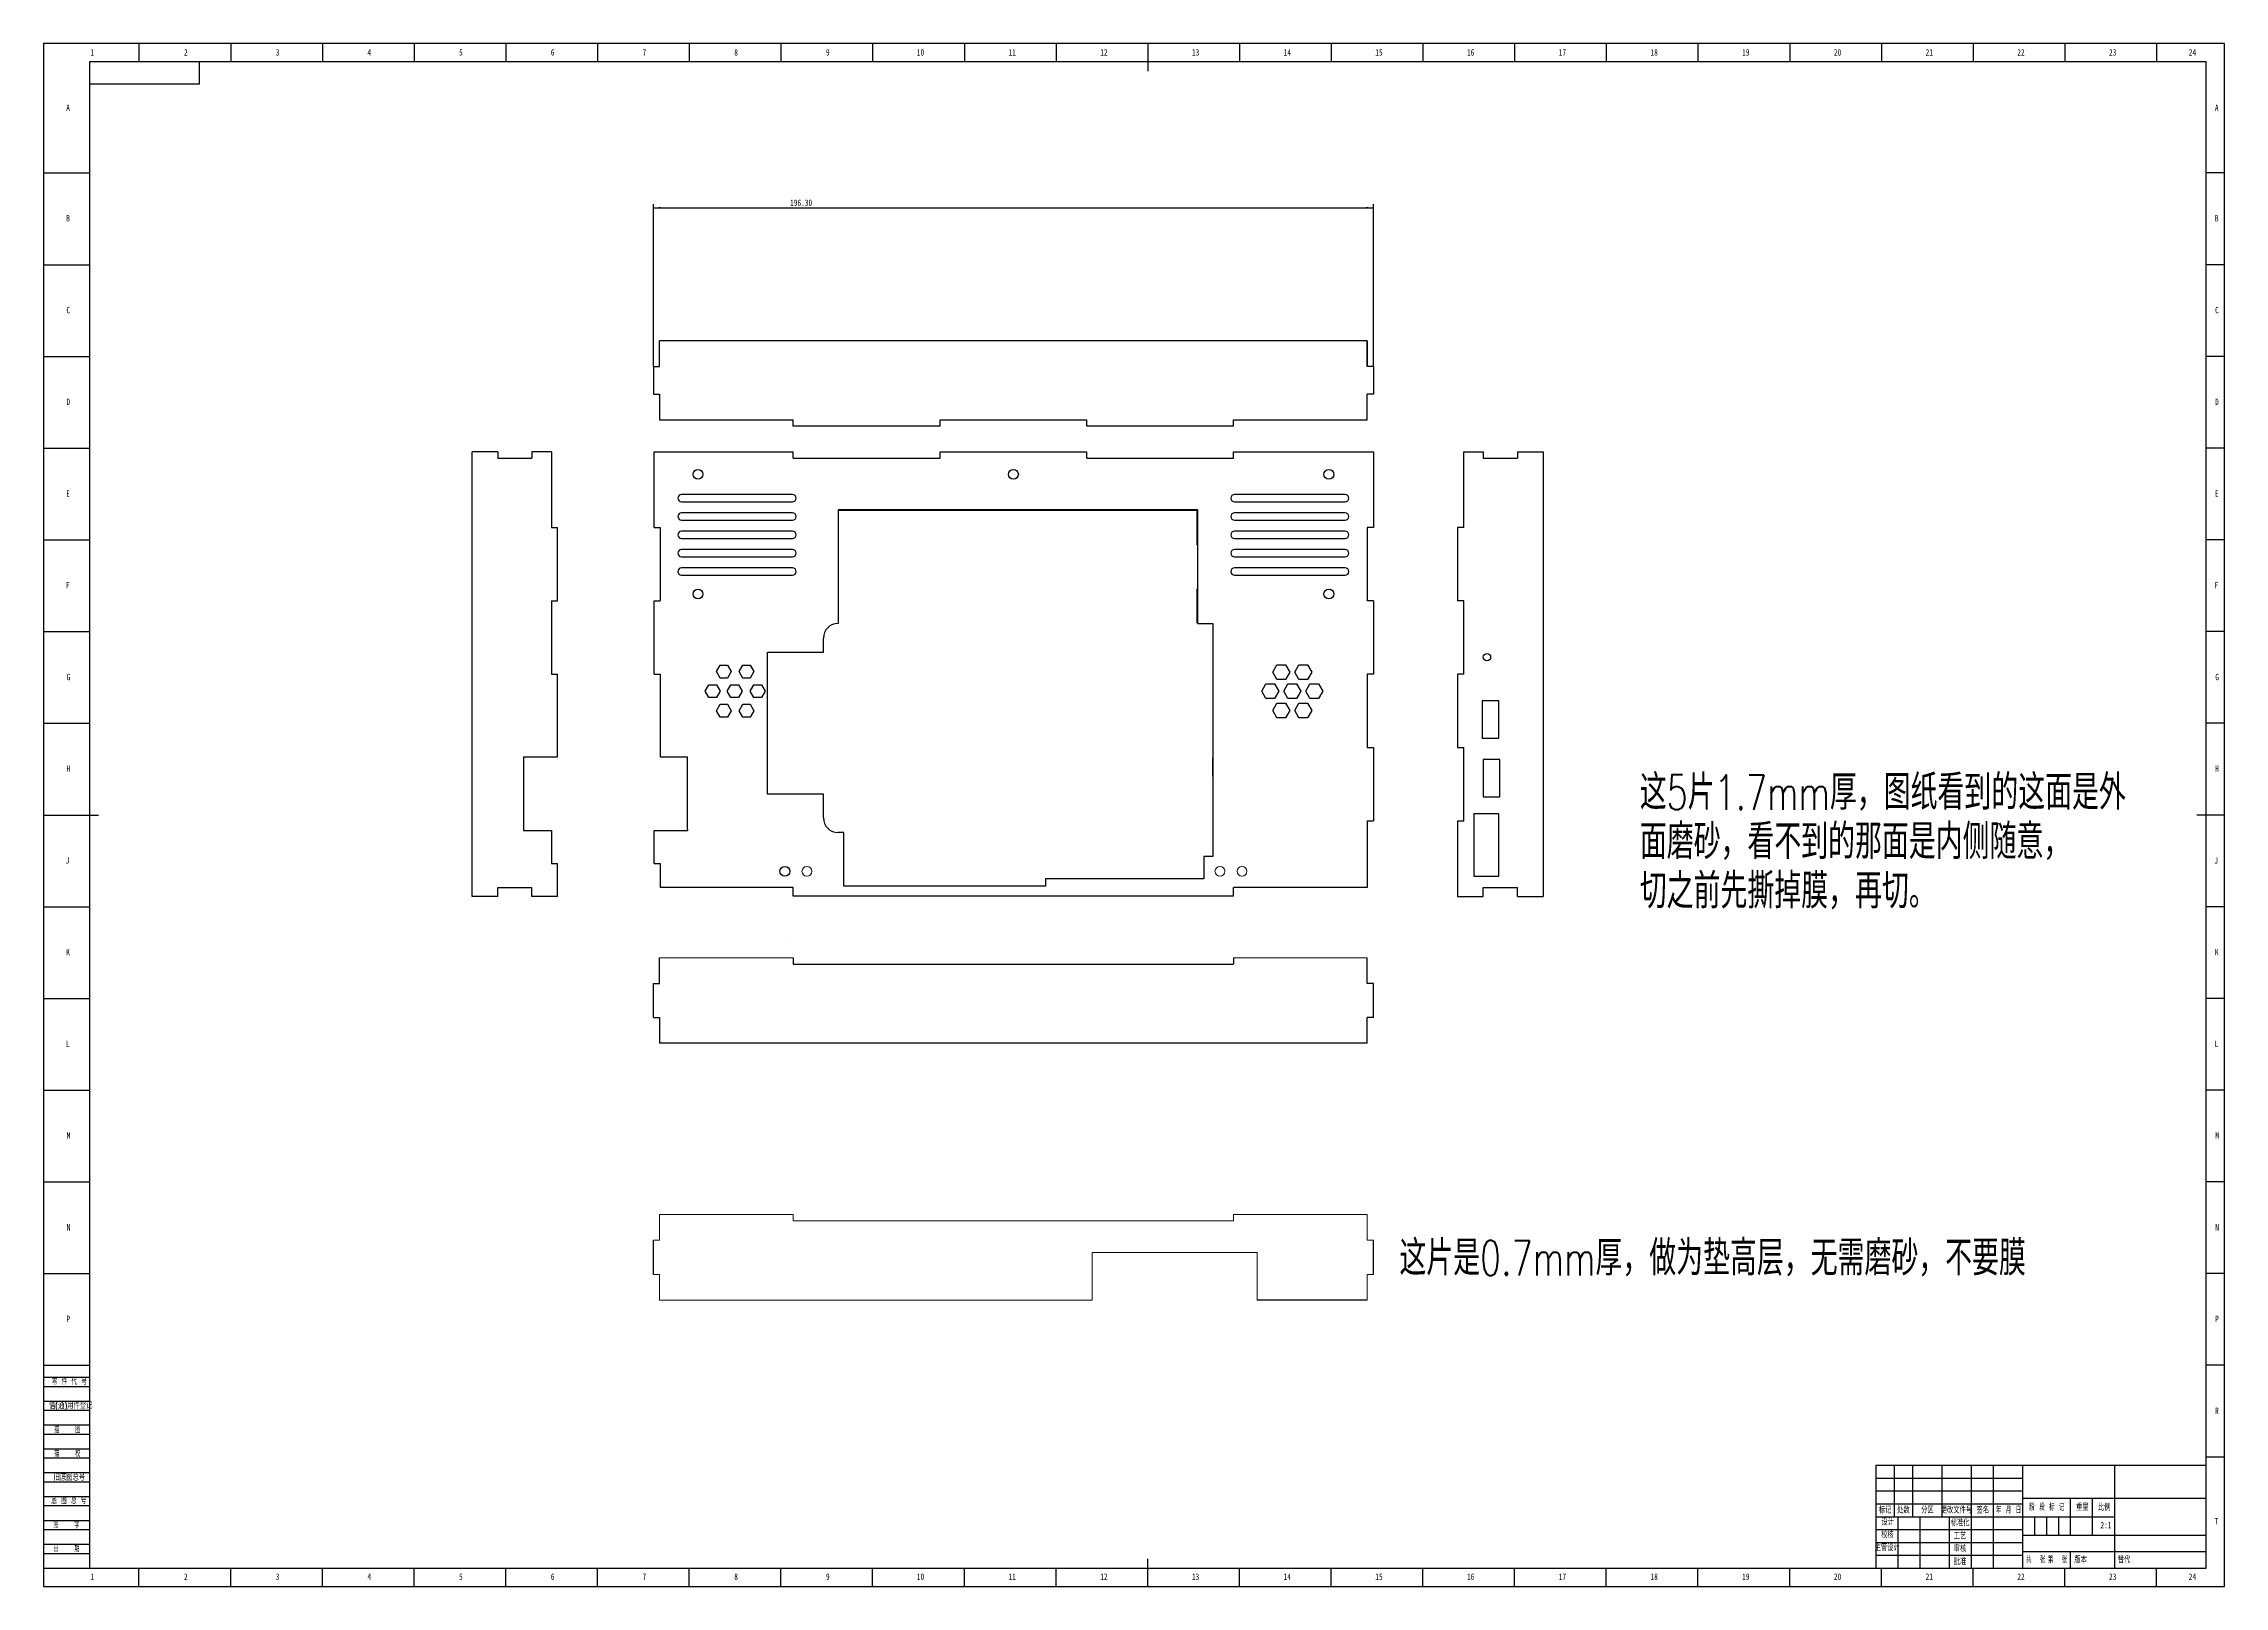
# Model space of a CAD drawing. Header units: millimetres. Extents: x 0 to 1189, y 0 to 841.
import ezdxf

# ---------------------------------------------------------------- set-up
doc = ezdxf.new("R2010")
doc.units = ezdxf.units.MM
for name, color, linetype in [('10', 7, 'Continuous'), ('5', 7, 'Continuous'), ('9', 7, 'Continuous'), ('SLD-0', 7, 'Continuous')]:
    doc.layers.add(name, color=color, linetype=linetype)
doc.styles.add('SLDTEXTSTYLE0', font='TXT', dxfattribs={"width": 0.7})
doc.styles.add('SLDTEXTSTYLE1', font='TXT', dxfattribs={"width": 0.7, "bigfont": 'bigfont'})
doc.styles.add('SLDTEXTSTYLE2', font='TXT', dxfattribs={"width": 0.6, "bigfont": 'bigfont'})
doc.styles.add('SLDTEXTSTYLE3', font='TXT', dxfattribs={"width": 0.614286, "bigfont": 'bigfont'})
doc.styles.add('SLDTEXTSTYLE4', font='TXT', dxfattribs={"width": 0.62, "bigfont": 'bigfont'})
doc.styles.add('SLDTEXTSTYLE5', font='TXT', dxfattribs={"width": 0.566667, "bigfont": 'bigfont'})
doc.dimstyles.new('SLDDIMSTYLE0', dxfattribs={"dimtxt": 3.5, "dimasz": 4.08, "dimexe": 0, "dimexo": 0.0625, "dimgap": 0.875, "dimtad": 2, "dimlfac": 0.5, "dimrnd": 1e-09, "dimzin": 4, "dimdsep": 46, "dimtxsty": 'SLDTEXTSTYLE0', "dimsah": 1, "dimcen": 0.09, "dimadec": 0, "dimazin": 1, "dimtfac": 1, "dimtofl": 0, "dimtmove": 0, "dimatfit": 3, "dimfxl": 1, "dimfrac": 2, "dimtolj": 1, "dimtzin": 12, "dimarcsym": 0})

# ---------------------------------------------------------------- blocks, each defined once
blk = doc.blocks.new('_D')
at = {"layer": '10'}
for p, q in [((332.5, 665), (332.5, 753.5)), ((332.5, 751.5), (725.1, 751.5)), ((725.1, 665), (725.1, 753.5))]:
    blk.add_line(p, q, dxfattribs=at)
for points in [[(332.5, 751.5), (336.5, 751), (336.5, 752)], [(725.1, 751.5), (721, 752), (721, 751)]]:
    blk.add_solid(points, dxfattribs=at)
at = {"layer": '10', "insert": (407, 756), "char_height": 3.5, "attachment_point": 1, "style": 'SLDTEXTSTYLE0'}
blk.add_mtext('196.30', dxfattribs=at)
blk = doc.blocks.new('SW_NOTE_0')
at = {"layer": '10', "color": 0, "char_height": 19.05, "attachment_point": 1, "style": 'SLDTEXTSTYLE1'}
for s, insert in [('这5\\M+195D01.7mm\\M+18CFA\\M+18143图纸\\M+18AC5\\M+1939E\\M+19349这\\M+196CA\\M+190A5\\M+18A4F', (0, 24.6)), ('\\M+196CA\\M+19681\\M+18DBB\\M+18143\\M+18AC5\\M+19573\\M+1939E\\M+19349\\M+193DF\\M+196CA\\M+190A5\\M+193E0侧\\M+1908F\\M+188D3\\M+18143', (0, -2.3)), ('\\M+190D8\\M+19456\\M+1914F\\M+190E6\\M+19D99\\M+19D7B\\M+1968C\\M+18143\\M+18DC4\\M+190D8\\M+18142', (0, -29.2))]:
    blk.add_mtext(s, dxfattribs=dict(at, insert=insert))

msp = doc.modelspace()

# ---------------------------------------------------------------- linework, layer by layer
at = {"color": 179, "linetype": 'Continuous', "lineweight": 25}
for p, q in [((721.659, 296.045), (335.859, 296.045)), ((332.459, 170.045), (332.459, 188.678)), ((725.059, 170.045), (725.059, 188.678)), ((407.054, 155.92), (407.054, 156.045)), ((721.659, 156.045), (661.659, 156.045))]:
    msp.add_line(p, q, dxfattribs=at)
at = {"color": 7, "linetype": 'Continuous', "lineweight": 18}
for p, q in [((335.859, 202.645), (408.759, 202.645)), ((335.859, 188.678), (335.859, 202.645)), ((408.759, 202.645), (408.759, 199.245)), ((648.759, 202.678), (648.759, 199.278)), ((648.759, 202.678), (721.659, 202.678)), ((721.659, 188.678), (721.659, 202.678)), ((408.759, 199.245), (648.759, 199.245)), ((332.459, 188.678), (335.859, 188.678)), ((571.659, 182.045), (571.659, 156.045)), ((571.659, 182.045), (661.659, 182.045)), ((661.659, 182.045), (661.659, 156.045)), ((725.059, 188.678), (721.659, 188.678)), ((332.459, 170.045), (335.859, 170.045)), ((335.859, 170.045), (335.859, 156.045)), ((721.659, 156.045), (721.659, 170.045)), ((725.059, 170.045), (721.659, 170.045)), ((571.659, 156.045), (335.859, 156.045))]:
    msp.add_line(p, q, dxfattribs=at)
msp.add_circle((416.159, 389.797), 2.7, dxfattribs=at)
at = {"layer": '10'}
for p, q in [((335.859, 665.037), (335.859, 679.037)), ((721.659, 665.037), (721.659, 679.037)), ((721.659, 679.037), (721.659, 665.037)), ((332.459, 665.037), (335.859, 665.037)), ((725.059, 665.037), (721.659, 665.037)), ((332.459, 649.837), (335.859, 649.837)), ((335.859, 649.837), (335.859, 635.837)), ((725.059, 649.837), (721.659, 649.837)), ((721.659, 635.837), (721.659, 649.837)), ((335.859, 635.837), (408.759, 635.837)), ((408.759, 632.437), (408.759, 635.837)), ((488.759, 632.437), (408.759, 632.437)), ((488.759, 632.437), (488.759, 635.837)), ((488.759, 635.837), (568.759, 635.837)), ((568.759, 632.437), (568.759, 635.837)), ((648.759, 632.437), (568.759, 632.437)), ((648.759, 632.437), (648.759, 635.837)), ((648.759, 635.837), (721.659, 635.837)), ((247.57, 618.497), (233.57, 618.497)), ((247.57, 618.497), (247.57, 615.097)), ((266.17, 618.497), (266.17, 615.097)), ((276.956, 618.497), (276.956, 577.297)), ((332.845, 577.297), (332.845, 618.497)), ((408.759, 615.097), (408.759, 618.497)), ((488.759, 615.097), (488.759, 618.497)), ((488.759, 618.497), (568.759, 618.497)), ((568.759, 615.097), (568.759, 618.497)), ((648.759, 615.097), (648.759, 618.497)), ((648.759, 618.497), (725.059, 618.497)), ((774.361, 577.297), (774.361, 618.497)), ((784.961, 618.497), (784.961, 615.097)), ((803.561, 618.497), (803.561, 615.097)), ((803.561, 618.497), (817.561, 618.497)), ((247.57, 615.097), (266.17, 615.097)), ((408.759, 615.097), (488.759, 615.097)), ((568.759, 615.097), (648.759, 615.097)), ((784.961, 615.097), (803.561, 615.097)), ((276.956, 577.297), (280.17, 577.297)), ((280.17, 537.297), (280.17, 577.297)), ((332.845, 577.297), (336.245, 577.297)), ((336.245, 577.297), (336.245, 537.297)), ((721.659, 577.297), (721.659, 537.297)), ((725.059, 577.297), (721.659, 577.297)), ((774.361, 577.297), (770.961, 577.297)), ((276.956, 537.297), (280.17, 537.297)), ((276.956, 537.297), (276.956, 497.297)), ((332.845, 497.297), (332.845, 537.297)), ((332.845, 537.297), (336.245, 537.297)), ((725.059, 537.297), (721.659, 537.297)), ((725.059, 537.297), (725.059, 497.297)), ((774.361, 537.297), (770.961, 537.297)), ((774.361, 497.297), (774.361, 537.297)), ((276.956, 497.297), (280.17, 497.297)), ((280.17, 452.14), (280.17, 497.297)), ((332.845, 497.297), (336.245, 497.297)), ((336.245, 497.297), (336.245, 452.831)), ((725.059, 497.297), (721.659, 497.297)), ((721.659, 497.297), (721.659, 457.297)), ((770.961, 497.297), (770.961, 457.297)), ((774.361, 497.297), (770.961, 497.297)), ((336.245, 452.831), (336.245, 452.14)), ((336.245, 452.14), (351.071, 452.14)), ((721.659, 457.297), (725.059, 457.297)), ((725.059, 457.297), (725.059, 417.297)), ((770.961, 457.297), (774.361, 457.297)), ((774.361, 417.297), (774.361, 457.297)), ((721.659, 417.297), (725.059, 417.297)), ((721.659, 417.297), (721.659, 380.988)), ((770.961, 417.297), (774.361, 417.297)), ((770.961, 417.297), (770.961, 376.097)), ((276.956, 412.14), (276.956, 394.14)), ((332.845, 412.14), (351.071, 412.14)), ((351.071, 412.831), (351.071, 412.14)), ((276.956, 394.14), (280.17, 394.14)), ((332.845, 394.14), (336.245, 394.14)), ((336.245, 394.14), (336.245, 380.988)), ((247.57, 376.097), (247.57, 380.897)), ((247.57, 380.897), (266.17, 380.897)), ((266.17, 376.097), (266.17, 380.897)), ((408.759, 380.988), (336.245, 380.988)), ((408.759, 376.188), (408.759, 380.988)), ((721.659, 380.988), (648.759, 380.988)), ((648.759, 376.188), (648.759, 380.988)), ((784.961, 376.097), (784.961, 380.897)), ((784.961, 380.897), (803.561, 380.897)), ((803.561, 376.097), (803.561, 380.897)), ((247.57, 376.097), (233.57, 376.097)), ((803.561, 376.097), (817.561, 376.097)), ((335.859, 328.678), (335.859, 342.645)), ((408.759, 342.645), (408.759, 339.245)), ((408.759, 339.245), (648.759, 339.245)), ((648.759, 342.678), (648.759, 339.278)), ((721.659, 328.678), (721.659, 342.678)), ((332.459, 328.678), (335.859, 328.678)), ((725.059, 328.678), (721.659, 328.678)), ((332.459, 310.045), (335.859, 310.045)), ((335.859, 310.045), (335.859, 296.045)), ((725.059, 310.045), (721.659, 310.045)), ((721.659, 296.045), (721.659, 310.045))]:
    msp.add_line(p, q, dxfattribs=at)
at = {"layer": '10', "color": 179, "linetype": 'Continuous', "lineweight": 25}
for p, q in [((407.054, 354.024), (407.054, 354.149)), ((332.459, 310.045), (332.459, 328.678)), ((725.059, 310.045), (725.059, 328.678)), ((407.054, 295.92), (407.054, 296.045))]:
    msp.add_line(p, q, dxfattribs=at)
at = {"layer": '10', "color": 7, "linetype": 'Continuous', "lineweight": 18}
for p, q in [((335.859, 342.645), (408.759, 342.645)), ((648.759, 342.678), (721.659, 342.678))]:
    msp.add_line(p, q, dxfattribs=at)
at = {"layer": '10'}
msp.add_circle((404.159, 389.797), 2.7, dxfattribs=at)
at = {"layer": '10', "color": 7, "linetype": 'Continuous', "lineweight": 18}
for centre in [(641.359, 389.797), (653.359, 389.797)]:
    msp.add_circle(centre, 2.7, dxfattribs=at)
at = {"layer": '5', "color": 7}
for p, q in [((1189, 841), (0, 841)), ((0, 841), (0, 0)), ((1189, 0), (1189, 841)), ((0, 114), (25, 114)), ((0, 109), (25, 109)), ((0, 101), (25, 101)), ((0, 96), (25, 96)), ((0, 88), (25, 88)), ((0, 83), (25, 83)), ((0, 75), (25, 75)), ((0, 70), (25, 70)), ((0, 62), (25, 62)), ((0, 57), (25, 57)), ((0, 49), (25, 49)), ((999, 59), (1079, 59)), ((999, 52), (1079, 52)), ((0, 44), (25, 44)), ((0, 36), (25, 36)), ((1085.5, 38), (1085.5, 28)), ((1092, 38), (1092, 28)), ((1098.5, 38), (1098.5, 28)), ((0, 31), (25, 31)), ((0, 23), (25, 23)), ((0, 18), (25, 18)), ((0, 0), (1189, 0))]:
    msp.add_line(p, q, dxfattribs=at)
at = {"layer": '5'}
for p, q in [((52, 841), (52, 831.05)), ((102, 841), (102, 831.05)), ((152, 841), (152, 831.05)), ((202, 841), (202, 831.05)), ((252, 841), (252, 831.05)), ((302, 841), (302, 831.05)), ((352, 841), (352, 831.05)), ((402, 841), (402, 831.05)), ((452, 841), (452, 831.05)), ((502, 841), (502, 831.05)), ((552, 841), (552, 831.05)), ((652, 841), (652, 831.05)), ((702, 841), (702, 831.05)), ((752, 841), (752, 831.05)), ((802, 841), (802, 831.05)), ((852, 841), (852, 831.05)), ((902, 841), (902, 831.05)), ((952, 841), (952, 831.05)), ((1002, 841), (1002, 831.05)), ((1052, 841), (1052, 831.05)), ((1102, 841), (1102, 831.05)), ((1152, 841), (1152, 831.05)), ((0, 770.5), (25, 770.5)), ((1189, 770.5), (1179, 770.5)), ((0, 720.5), (25, 720.5)), ((1189, 720.5), (1179, 720.5)), ((0, 670.5), (25, 670.5)), ((1189, 670.5), (1179, 670.5)), ((0, 620.5), (25, 620.5)), ((1189, 620.5), (1179, 620.5)), ((0, 570.5), (25, 570.5)), ((1189, 570.5), (1179, 570.5)), ((0, 520.5), (25, 520.5)), ((1189, 520.5), (1179, 520.5)), ((0, 470.5), (25, 470.5)), ((1189, 470.5), (1179, 470.5)), ((0, 370.5), (25, 370.5)), ((1189, 370.5), (1179, 370.5)), ((0, 320.5), (25, 320.5)), ((1189, 320.5), (1179, 320.5)), ((0, 270.5), (25, 270.5)), ((1189, 270.5), (1179, 270.5)), ((0, 220.5), (25, 220.5)), ((1189, 220.5), (1179, 220.5)), ((0, 170.5), (25, 170.5)), ((1189, 170.5), (1179, 170.5)), ((0, 120.5), (25, 120.5)), ((1189, 120.5), (1179, 120.5)), ((1189, 70.5), (1179, 70.5)), ((52, 0), (52, 10)), ((102, 0), (102, 10)), ((152, 0), (152, 10)), ((202, 0), (202, 10)), ((252, 0), (252, 10)), ((302, 0), (302, 10)), ((352, 0), (352, 10)), ((402, 0), (402, 10)), ((452, 0), (452, 10)), ((502, 0), (502, 10)), ((552, 0), (552, 10)), ((652, 0), (652, 10)), ((702, 0), (702, 10)), ((752, 0), (752, 10)), ((802, 0), (802, 10)), ((852, 0), (852, 10)), ((902, 0), (902, 10)), ((952, 0), (952, 10)), ((1002, 0), (1002, 10)), ((1052, 0), (1052, 10)), ((1102, 0), (1102, 10)), ((1152, 0), (1152, 10))]:
    msp.add_line(p, q, dxfattribs=at)
at = {"layer": '5', "lineweight": 25}
for p, q in [((602, 841), (602, 826)), ((0, 420.5), (30, 420.5)), ((1189, 420.5), (1174, 420.5)), ((602, 0), (602, 15)), ((1105, 18.982), (1105, 10))]:
    msp.add_line(p, q, dxfattribs=at)
at = {"layer": '5', "color": 7, "lineweight": 25}
for p, q in [((1179, 831.05), (25, 831.05)), ((25, 831.05), (25, 10)), ((85, 819), (85, 831)), ((1179, 10), (1179, 831.05)), ((25, 819), (85, 819)), ((999, 66), (1179, 66)), ((999, 66), (999, 10)), ((1009, 66), (1009, 38)), ((1019, 66), (1019, 38)), ((1035, 66), (1035, 38)), ((1051, 66), (1051, 10)), ((1063, 66), (1063, 10)), ((1079, 66), (1079, 10)), ((1129, 66), (1129, 38)), ((1079, 48), (1179, 48)), ((1105, 48), (1105, 28)), ((1117, 48), (1117, 28)), ((999, 45), (1079, 45)), ((999, 38), (1129, 38)), ((1011, 38), (1011, 10)), ((1023, 38), (1023, 10)), ((1039, 38), (1039, 10)), ((1129, 38), (1129, 10)), ((999, 31), (1079, 31)), ((999, 24), (1079, 24)), ((1079, 28), (1179, 28)), ((999, 17), (1079, 17)), ((1079.006, 18.982), (1179, 18.982)), ((0, 10), (1179, 10))]:
    msp.add_line(p, q, dxfattribs=at)
at = {"layer": 'SLD-0', "color": 179, "linetype": 'Continuous', "lineweight": 25}
for p, q in [((721.659, 679.037), (335.859, 679.037)), ((407.054, 679.162), (407.054, 679.037)), ((332.459, 665.037), (332.459, 649.837)), ((725.059, 665.037), (725.059, 649.837)), ((233.57, 376.097), (233.57, 618.497)), ((276.956, 618.497), (266.17, 618.497)), ((332.845, 618.497), (408.759, 618.497)), ((725.059, 618.497), (725.059, 577.297)), ((774.361, 618.497), (784.961, 618.497)), ((817.561, 618.497), (817.561, 376.097)), ((408.346, 595.197), (347.859, 595.197)), ((709.659, 595.197), (649.319, 595.197)), ((347.859, 591.197), (408.346, 591.197)), ((408.346, 585.197), (347.859, 585.197)), ((629.219, 586.897), (433.219, 586.897)), ((433.219, 586.897), (433.219, 558.813)), ((629.219, 524.908), (629.219, 586.897)), ((649.319, 591.197), (709.659, 591.197)), ((709.659, 585.197), (649.319, 585.197)), ((347.859, 581.197), (408.346, 581.197)), ((408.346, 575.197), (347.859, 575.197)), ((347.859, 571.197), (408.346, 571.197)), ((649.319, 581.197), (709.659, 581.197)), ((709.659, 575.197), (649.319, 575.197)), ((649.319, 571.197), (709.659, 571.197)), ((770.961, 577.297), (770.961, 537.297)), ((408.346, 565.197), (347.859, 565.197)), ((347.859, 561.197), (408.346, 561.197)), ((709.659, 565.197), (649.319, 565.197)), ((649.319, 561.197), (709.659, 561.197)), ((408.346, 555.197), (347.859, 555.197)), ((347.859, 551.197), (408.346, 551.197)), ((433.219, 553.081), (433.219, 524.908)), ((709.659, 555.197), (649.319, 555.197)), ((649.319, 551.197), (709.659, 551.197)), ((433.199, 524.908), (433.219, 524.908)), ((629.219, 524.908), (637.519, 524.908)), ((637.519, 524.908), (637.519, 397.797)), ((425.199, 509.285), (425.199, 516.908)), ((366.862, 498.639), (368.883, 502.139)), ((368.883, 502.139), (372.925, 502.139)), ((372.925, 502.139), (374.945, 498.639)), ((379.151, 498.639), (381.172, 502.139)), ((381.172, 502.139), (385.213, 502.139)), ((385.213, 502.139), (387.234, 498.639)), ((394.602, 509.285), (425.199, 509.285)), ((394.602, 431.937), (394.602, 509.285)), ((670.146, 498.313), (672.455, 502.313)), ((672.455, 502.313), (677.074, 502.313)), ((677.074, 502.313), (679.383, 498.313)), ((682.146, 498.313), (684.455, 502.313)), ((684.455, 502.313), (689.074, 502.313)), ((689.074, 502.313), (691.383, 498.313)), ((360.718, 487.997), (362.739, 491.497)), ((362.739, 484.497), (360.718, 487.997)), ((362.739, 491.497), (366.78, 491.497)), ((366.78, 491.497), (368.801, 487.997)), ((368.801, 487.997), (366.78, 484.497)), ((368.883, 495.139), (366.862, 498.639)), ((372.925, 495.139), (368.883, 495.139)), ((372.718, 487.997), (374.739, 491.497)), ((374.739, 484.497), (372.718, 487.997)), ((374.945, 498.639), (372.925, 495.139)), ((374.739, 491.497), (378.78, 491.497)), ((378.78, 491.497), (380.801, 487.997)), ((380.801, 487.997), (378.78, 484.497)), ((381.172, 495.139), (379.151, 498.639)), ((385.213, 495.139), (381.172, 495.139)), ((387.234, 498.639), (385.213, 495.139)), ((385.295, 487.997), (387.316, 491.497)), ((387.316, 484.497), (385.295, 487.997)), ((387.316, 491.497), (391.358, 491.497)), ((391.358, 491.497), (393.378, 487.997)), ((393.378, 487.997), (391.358, 484.497)), ((664.146, 487.921), (666.455, 491.921)), ((666.455, 483.921), (664.146, 487.921)), ((666.455, 491.921), (671.074, 491.921)), ((672.455, 494.313), (670.146, 498.313)), ((671.074, 491.921), (673.383, 487.921)), ((673.383, 487.921), (671.074, 483.921)), ((677.074, 494.313), (672.455, 494.313)), ((676.146, 487.921), (678.455, 491.921)), ((678.455, 483.921), (676.146, 487.921)), ((679.383, 498.313), (677.074, 494.313)), ((678.455, 491.921), (683.074, 491.921)), ((684.455, 494.313), (682.146, 498.313)), ((683.074, 491.921), (685.383, 487.921)), ((685.383, 487.921), (683.074, 483.921)), ((689.074, 494.313), (684.455, 494.313)), ((688.146, 487.921), (690.455, 491.921)), ((690.455, 483.921), (688.146, 487.921)), ((691.383, 498.313), (689.074, 494.313)), ((690.455, 491.921), (695.074, 491.921)), ((695.074, 491.921), (697.383, 487.921)), ((697.383, 487.921), (695.074, 483.921)), ((366.78, 484.497), (362.739, 484.497)), ((366.862, 477.355), (368.883, 480.855)), ((368.883, 473.855), (366.862, 477.355)), ((368.883, 480.855), (372.925, 480.855)), ((372.925, 480.855), (374.945, 477.355)), ((374.945, 477.355), (372.925, 473.855)), ((378.78, 484.497), (374.739, 484.497)), ((379.151, 477.355), (381.172, 480.855)), ((381.172, 473.855), (379.151, 477.355)), ((381.172, 480.855), (385.213, 480.855)), ((385.213, 480.855), (387.234, 477.355)), ((387.234, 477.355), (385.213, 473.855)), ((391.358, 484.497), (387.316, 484.497)), ((671.074, 483.921), (666.455, 483.921)), ((670.146, 477.529), (672.455, 481.529)), ((672.455, 473.529), (670.146, 477.529)), ((672.455, 481.529), (677.074, 481.529)), ((677.074, 481.529), (679.383, 477.529)), ((679.383, 477.529), (677.074, 473.529)), ((683.074, 483.921), (678.455, 483.921)), ((682.146, 477.529), (684.455, 481.529)), ((684.455, 473.529), (682.146, 477.529)), ((684.455, 481.529), (689.074, 481.529)), ((689.074, 481.529), (691.383, 477.529)), ((691.383, 477.529), (689.074, 473.529)), ((695.074, 483.921), (690.455, 483.921)), ((793.361, 482.747), (784.361, 482.747)), ((784.361, 482.747), (784.361, 462.347)), ((793.361, 462.347), (793.361, 482.747)), ((372.925, 473.855), (368.883, 473.855)), ((385.213, 473.855), (381.172, 473.855)), ((677.074, 473.529), (672.455, 473.529)), ((689.074, 473.529), (684.455, 473.529)), ((261.556, 452.14), (261.556, 412.14)), ((261.556, 452.14), (280.17, 452.14)), ((351.071, 412.831), (351.071, 452.14)), ((784.361, 462.347), (793.361, 462.347)), ((637.519, 441.715), (637.519, 451.715)), ((793.961, 450.747), (784.961, 450.747)), ((784.961, 450.747), (784.961, 430.347)), ((793.961, 430.347), (793.961, 450.747)), ((425.205, 431.937), (394.602, 431.937)), ((425.205, 418.908), (425.205, 431.937)), ((784.961, 430.347), (793.961, 430.347)), ((793.361, 421.214), (779.761, 421.214)), ((779.761, 421.214), (779.761, 387.214)), ((793.361, 387.214), (793.361, 421.214)), ((261.556, 412.14), (276.956, 412.14)), ((332.845, 394.14), (332.845, 412.14)), ((436.205, 410.908), (433.205, 410.908)), ((436.205, 381.768), (436.205, 410.908)), ((280.17, 376.097), (280.17, 394.14)), ((632.559, 397.797), (632.559, 385.768)), ((637.519, 397.797), (632.559, 397.797)), ((546.219, 381.768), (436.205, 381.768)), ((546.219, 385.768), (546.219, 381.768)), ((632.559, 385.768), (546.219, 385.768)), ((779.761, 387.214), (793.361, 387.214)), ((280.17, 376.097), (266.17, 376.097)), ((648.759, 376.188), (408.759, 376.188)), ((770.961, 376.097), (784.961, 376.097))]:
    msp.add_line(p, q, dxfattribs=at)
at = {"layer": 'SLD-0', "color": 179, "linetype": 'Continuous'}
for p, q in [((433.419, 524.997), (433.419, 586.697)), ((433.419, 586.697), (629.019, 586.697)), ((629.019, 567.847), (629.019, 586.697)), ((629.019, 524.997), (629.019, 543.847))]:
    msp.add_line(p, q, dxfattribs=at)
at = {"layer": 'SLD-0', "color": 179, "linetype": 'Continuous', "lineweight": 25}
for centre, radius in [((356.759, 606.197), 2.7), ((528.759, 606.197), 2.7), ((700.759, 606.197), 2.7), ((356.759, 540.997), 2.7), ((700.759, 540.997), 2.7), ((786.961, 506.547), 2)]:
    msp.add_circle(centre, radius, dxfattribs=at)
for centre, radius, start, end in [((347.859, 593.197), 2, 90, 270), ((408.346, 593.197), 2, 270, 90), ((649.319, 593.197), 2, 90, 270), ((709.659, 593.197), 2, 270, 90), ((347.859, 583.197), 2, 90, 270), ((408.346, 583.197), 2, 270, 90), ((649.319, 583.197), 2, 90, 270), ((709.659, 583.197), 2, 270, 90), ((347.859, 573.197), 2, 90, 270), ((408.346, 573.197), 2, 270, 90), ((649.319, 573.197), 2, 90, 270), ((709.659, 573.197), 2, 270, 90), ((347.859, 563.197), 2, 90, 270), ((408.346, 563.197), 2, 270, 90), ((649.319, 563.197), 2, 90, 270), ((709.659, 563.197), 2, 270, 90), ((347.859, 553.197), 2, 90, 270), ((408.346, 553.197), 2, 270, 90), ((649.319, 553.197), 2, 90, 270), ((709.659, 553.197), 2, 270, 90), ((433.199, 516.908), 8, 90, 180), ((433.205, 418.908), 8, 180, 270)]:
    msp.add_arc(centre, radius, start, end, dxfattribs=at)

# ---------------------------------------------------------------- block references
at = {"layer": '10'}
msp.add_blockref('SW_NOTE_0', (870.279, 417.829), dxfattribs=at)

# ---------------------------------------------------------------- texts
for s, insert, char_height, attachment_point, style in [('1', (26.544, 837.986), 3.5, 2, 'SLDTEXTSTYLE0'), ('2', (77.544, 837.986), 3.5, 2, 'SLDTEXTSTYLE0'), ('3', (127.544, 837.986), 3.5, 2, 'SLDTEXTSTYLE0'), ('4', (177.544, 837.986), 3.5, 2, 'SLDTEXTSTYLE0'), ('5', (227.544, 837.986), 3.5, 2, 'SLDTEXTSTYLE0'), ('6', (277.547, 837.986), 3.5, 2, 'SLDTEXTSTYLE0'), ('7', (327.547, 837.986), 3.5, 2, 'SLDTEXTSTYLE0'), ('8', (377.547, 837.986), 3.5, 2, 'SLDTEXTSTYLE0'), ('9', (427.547, 837.986), 3.5, 2, 'SLDTEXTSTYLE0'), ('10', (478.089, 837.986), 3.5, 2, 'SLDTEXTSTYLE0'), ('11', (528.089, 837.986), 3.5, 2, 'SLDTEXTSTYLE0'), ('12', (578.089, 837.986), 3.5, 2, 'SLDTEXTSTYLE0'), ('13', (628.089, 837.986), 3.5, 2, 'SLDTEXTSTYLE0'), ('14', (678.089, 837.986), 3.5, 2, 'SLDTEXTSTYLE0'), ('15', (728.089, 837.986), 3.5, 2, 'SLDTEXTSTYLE0'), ('16', (778.091, 837.986), 3.5, 2, 'SLDTEXTSTYLE0'), ('17', (828.091, 837.986), 3.5, 2, 'SLDTEXTSTYLE0'), ('18', (878.091, 837.986), 3.5, 2, 'SLDTEXTSTYLE0'), ('19', (928.091, 837.986), 3.5, 2, 'SLDTEXTSTYLE0'), ('20', (978.089, 837.986), 3.5, 2, 'SLDTEXTSTYLE0'), ('21', (1028.089, 837.986), 3.5, 2, 'SLDTEXTSTYLE0'), ('22', (1078.089, 837.986), 3.5, 2, 'SLDTEXTSTYLE0'), ('23', (1128.089, 837.986), 3.5, 2, 'SLDTEXTSTYLE0'), ('24', (1171.589, 837.986), 3.5, 2, 'SLDTEXTSTYLE0'), ('A', (13.32, 807.736), 3.5, 2, 'SLDTEXTSTYLE0'), ('A', (1184.82, 807.736), 3.5, 2, 'SLDTEXTSTYLE0'), ('B', (13.32, 747.543), 3.5, 2, 'SLDTEXTSTYLE0'), ('B', (1184.82, 747.543), 3.5, 2, 'SLDTEXTSTYLE0'), ('C', (13.427, 697.486), 3.5, 2, 'SLDTEXTSTYLE0'), ('C', (1184.927, 697.486), 3.5, 2, 'SLDTEXTSTYLE0'), ('D', (13.43, 647.543), 3.5, 2, 'SLDTEXTSTYLE0'), ('D', (1184.93, 647.543), 3.5, 2, 'SLDTEXTSTYLE0'), ('E', (13.318, 597.486), 3.5, 2, 'SLDTEXTSTYLE0'), ('E', (1184.818, 597.486), 3.5, 2, 'SLDTEXTSTYLE0'), ('F', (13.224, 547.543), 3.5, 2, 'SLDTEXTSTYLE0'), ('F', (1184.724, 547.543), 3.5, 2, 'SLDTEXTSTYLE0'), ('G', (13.539, 497.486), 3.5, 2, 'SLDTEXTSTYLE0'), ('G', (1185.039, 497.486), 3.5, 2, 'SLDTEXTSTYLE0'), ('H', (13.43, 447.543), 3.5, 2, 'SLDTEXTSTYLE0'), ('H', (1184.93, 447.543), 3.5, 2, 'SLDTEXTSTYLE0'), ('J', (13.015, 397.486), 3.5, 2, 'SLDTEXTSTYLE0'), ('J', (1184.515, 397.486), 3.5, 2, 'SLDTEXTSTYLE0'), ('K', (13.32, 347.543), 3.5, 2, 'SLDTEXTSTYLE0'), ('K', (1184.82, 347.543), 3.5, 2, 'SLDTEXTSTYLE0'), ('L', (13.181, 297.486), 3.5, 2, 'SLDTEXTSTYLE0'), ('L', (1184.681, 297.486), 3.5, 2, 'SLDTEXTSTYLE0'), ('M', (13.597, 247.543), 3.5, 2, 'SLDTEXTSTYLE0'), ('M', (1185.097, 247.543), 3.5, 2, 'SLDTEXTSTYLE0'), ('N', (13.549, 197.486), 3.5, 2, 'SLDTEXTSTYLE0'), ('这\\M+195D0\\M+190A50.7mm\\M+18CFA\\M+18143\\M+198F4为垫\\M+18D82层\\M+18143\\M+19DD9\\M+18EF9\\M+19681\\M+18DBB\\M+18143\\M+19573\\M+19776\\M+1968C', (739.213, 188.561), 19.05, 1, 'SLDTEXTSTYLE1'), ('N', (1185.049, 197.486), 3.5, 2, 'SLDTEXTSTYLE0'), ('P', (13.444, 147.543), 3.5, 2, 'SLDTEXTSTYLE0'), ('P', (1184.944, 147.543), 3.5, 2, 'SLDTEXTSTYLE0'), ('R', (1184.93, 97.486), 3.5, 2, 'SLDTEXTSTYLE0'), ('T', (1184.656, 37.293), 3.5, 2, 'SLDTEXTSTYLE0'), ('\\M+18D5A\\M+18A6A', (1005.275, 29.857), 3.5, 2, 'SLDTEXTSTYLE1'), ('\\M+18EE5\\M+18AC7设计', (1005.125, 22.83), 3.5, 2, 'SLDTEXTSTYLE1'), ('1', (26.544, 7.043), 3.5, 2, 'SLDTEXTSTYLE0'), ('2', (77.544, 7.043), 3.5, 2, 'SLDTEXTSTYLE0'), ('3', (127.544, 7.043), 3.5, 2, 'SLDTEXTSTYLE0'), ('4', (177.544, 7.043), 3.5, 2, 'SLDTEXTSTYLE0'), ('5', (227.544, 7.043), 3.5, 2, 'SLDTEXTSTYLE0'), ('6', (277.547, 7.043), 3.5, 2, 'SLDTEXTSTYLE0'), ('7', (327.547, 7.043), 3.5, 2, 'SLDTEXTSTYLE0'), ('8', (377.547, 7.043), 3.5, 2, 'SLDTEXTSTYLE0'), ('9', (427.547, 7.043), 3.5, 2, 'SLDTEXTSTYLE0'), ('10', (478.089, 7.043), 3.5, 2, 'SLDTEXTSTYLE0'), ('11', (528.089, 7.043), 3.5, 2, 'SLDTEXTSTYLE0'), ('12', (578.089, 7.043), 3.5, 2, 'SLDTEXTSTYLE0'), ('13', (628.089, 7.043), 3.5, 2, 'SLDTEXTSTYLE0'), ('14', (678.089, 7.043), 3.5, 2, 'SLDTEXTSTYLE0'), ('15', (728.089, 7.043), 3.5, 2, 'SLDTEXTSTYLE0'), ('16', (778.091, 7.043), 3.5, 2, 'SLDTEXTSTYLE0'), ('17', (828.091, 7.043), 3.5, 2, 'SLDTEXTSTYLE0'), ('18', (878.091, 7.043), 3.5, 2, 'SLDTEXTSTYLE0'), ('19', (928.091, 7.043), 3.5, 2, 'SLDTEXTSTYLE0'), ('20', (978.089, 7.043), 3.5, 2, 'SLDTEXTSTYLE0'), ('21', (1028.089, 7.043), 3.5, 2, 'SLDTEXTSTYLE0'), ('22', (1078.089, 7.043), 3.5, 2, 'SLDTEXTSTYLE0'), ('23', (1128.089, 7.043), 3.5, 2, 'SLDTEXTSTYLE0'), ('24', (1171.589, 7.043), 3.5, 2, 'SLDTEXTSTYLE0')]:
    msp.add_mtext(s, dxfattribs=dict(at, insert=insert, char_height=char_height, attachment_point=attachment_point, style=style))
at = {"layer": '10', "color": 7, "insert": (1110.626, 16.188), "char_height": 3.5, "attachment_point": 2, "style": 'SLDTEXTSTYLE1'}
msp.add_mtext('\\M+194C5\\M+1967B', dxfattribs=at)
at = {"layer": '9', "color": 7, "char_height": 3.5}
for s, insert, attachment_point, style in [('\\M+197EB \\M+18C8F \\M+191E3 \\M+18D86', (4.482, 113.36), 1, 'SLDTEXTSTYLE3'), ('\\M+18ED8(\\M+192CA)\\M+19770\\M+18C8F\\M+1936F记', (2.933, 100.276), 1, 'SLDTEXTSTYLE1'), ('\\M+19560    图', (12.91, 87.176), 2, 'SLDTEXTSTYLE5'), ('\\M+19560    \\M+18D5A', (12.91, 74.137), 2, 'SLDTEXTSTYLE5'), ('\\M+18B8C\\M+192EA图总\\M+18D86', (5.459, 61.201), 1, 'SLDTEXTSTYLE1'), ('\\M+192EA 图 总 \\M+18D86', (4.212, 48.433), 1, 'SLDTEXTSTYLE3'), ('标记', (1004.026, 43.306), 2, 'SLDTEXTSTYLE1'), ('设计', (1005.426, 36.767), 2, 'SLDTEXTSTYLE1'), ('处\\M+19094', (1013.952, 43.306), 2, 'SLDTEXTSTYLE1'), ('\\M+195AA\\M+18BE6', (1027.089, 43.306), 2, 'SLDTEXTSTYLE1'), ('\\M+18D58\\M+189FC\\M+195B6\\M+18C8F\\M+18D86', (1042.936, 43.306), 2, 'SLDTEXTSTYLE1'), ('标\\M+18F79\\M+189BB', (1044.857, 36.358), 2, 'SLDTEXTSTYLE1'), ('签\\M+196BC', (1057.318, 43.306), 2, 'SLDTEXTSTYLE1'), ('\\M+1944E \\M+18C8E \\M+193FA', (1071.282, 43.306), 2, 'SLDTEXTSTYLE4'), ('阶 \\M+19269 标 记', (1092.213, 44.81), 2, 'SLDTEXTSTYLE3'), ('\\M+18F64\\M+197CA', (1111.575, 44.81), 2, 'SLDTEXTSTYLE1'), ('\\M+194E4\\M+197E1', (1123.46, 44.81), 2, 'SLDTEXTSTYLE1'), ('签    \\M+18E9A', (12.472, 35.193), 2, 'SLDTEXTSTYLE5'), ('\\M+18D48艺', (1044.857, 29.23), 2, 'SLDTEXTSTYLE1'), ('\\M+193FA    \\M+18AFA', (12.472, 22.233), 2, 'SLDTEXTSTYLE5'), ('\\M+194E1\\M+18F79', (1044.857, 15.216), 2, 'SLDTEXTSTYLE1'), ('审\\M+18A6A', (1044.857, 22.249), 2, 'SLDTEXTSTYLE1'), ('\\M+18BA4  张', (1086.164, 16.188), 2, 'SLDTEXTSTYLE2'), ('\\M+191E6  张', (1098.055, 16.188), 2, 'SLDTEXTSTYLE2')]:
    msp.add_mtext(s, dxfattribs=dict(at, insert=insert, attachment_point=attachment_point, style=style))
at = {"layer": 'SLD-0', "char_height": 3.5}
for s, insert, attachment_point, style in [('2:1', (1124.437, 35.158), 2, 'SLDTEXTSTYLE0'), ('\\M+191D6\\M+191E3', (1130.851, 16.188), 1, 'SLDTEXTSTYLE1')]:
    msp.add_mtext(s, dxfattribs=dict(at, insert=insert, attachment_point=attachment_point, style=style))

# ---------------------------------------------------------------- dimensions: what is measured, and where the dimension line sits
at = {"layer": '10'}
dim = msp.add_linear_dim(base=(725.059, 751.513), p1=(332.459, 665.037), p2=(725.059, 665.037), dimstyle='SLDDIMSTYLE0', dxfattribs=at)
dim.commit()
dim.dimension.update_dxf_attribs({"geometry": '_D', "text_midpoint": (411.559, 751.513), "dimtype": 160})

doc.saveas('drawing.dxf')
